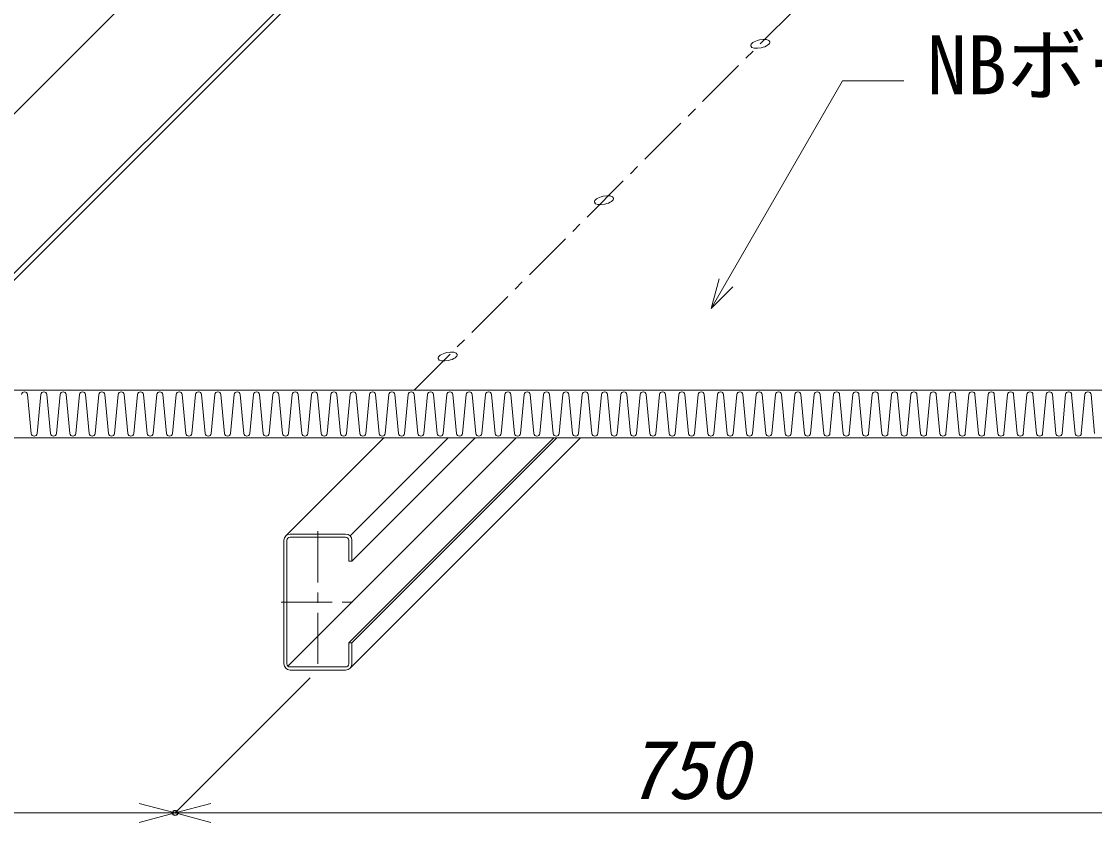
# Model space of a CAD drawing. Units: millimetres, scale not verified. Extents: x -840 to 840, y -594 to 594.
# Drawn here: x -373.2 to -162.8, y -1.4 to 155.6 of the extents above; entities that cross this region are included whole.
import ezdxf
from ezdxf.enums import TextEntityAlignment as Align

# ---------------------------------------------------------------- set-up
doc = ezdxf.new("R2010")
doc.units = ezdxf.units.MM
doc.header["$LTSCALE"] = 2
doc.header["$PDMODE"] = 32
doc.header["$PDSIZE"] = 1
doc.linetypes.add('CHAIN1', pattern=[8, 5, -1, 1, -1])
for name, color, linetype, lineweight in [('0-2_文字', 5, 'Continuous', 9), ('0-4_0', 7, 'Continuous', 9), ('0-6_寸法線', 7, 'Continuous', 9), ('0-7_鋼材(C型・H鋼ｅｔｃ)', 7, 'Continuous', 9), ('0-8_中心線', 2, 'CHAIN1', 9), ('0-9_断熱材', 4, 'Continuous', 9), ('0-B_部材(ﾋﾞｽ類)', 7, 'Continuous', 9), ('0-C_IBｼｰﾄ', 7, 'Continuous', 9)]:
    doc.layers.add(name, color=color, linetype=linetype, lineweight=lineweight)
doc.layers.add('1-1_Defpoints', color=7, linetype='Continuous')
doc.styles.add('ＭＳ ゴシック', font='')
doc.styles.get('ＭＳ ゴシック').set_extended_font_data('MS Gothic')

# ---------------------------------------------------------------- blocks, each defined once
blk = doc.blocks.new('_Open30')
at = {"layer": '0-4_0'}
blk.add_line((0, 0), (-2, 0), dxfattribs=at)
blk.add_lwpolyline([(-2, 0.5359), (0, 0), (-2, -0.5359)], dxfattribs=at)

msp = doc.modelspace()

# ---------------------------------------------------------------- linework, layer by layer
at = {"layer": '0-6_寸法線'}
for p, q in [((-403.111, 109.019), (-294.059, 218.07)), ((-237.992, 99.329), (-212.25, 143.917)), ((-212.25, 143.917), (-200.25, 143.917)), ((-316.61, 26.953), (-343.11, 0.453)), ((-316.61, 26.953), (-343.11, 0.453)), ((-542.777, 0.453), (-350.11, 0.453)), ((-336.11, 0.453), (-150.11, 0.453))]:
    msp.add_line(p, q, dxfattribs=at)
msp.add_lwpolyline([(-233.749, 103.572), (-237.992, 99.329), (-236.439, 105.125)], dxfattribs=at)
at = {"layer": '0-7_鋼材(C型・H鋼ｅｔｃ)'}
for p, q in [((-321.417, 54.76), (-302.202, 73.976)), ((-320.984, 29.246), (-276.254, 73.976)), ((-309.057, 33.786), (-268.867, 73.976)), ((-308.803, 54.76), (-289.587, 73.976)), ((-308.803, 28.812), (-263.639, 73.976)), ((-308.443, 33.786), (-268.254, 73.976)), ((-308.443, 49.786), (-284.254, 73.976)), ((-309.67, 55.12), (-320.55, 55.12)), ((-321.777, 53.893), (-321.777, 29.68)), ((-321.163, 29.68), (-321.163, 53.893)), ((-320.55, 54.506), (-309.67, 54.506)), ((-309.67, 29.066), (-320.55, 29.066)), ((-320.55, 28.453), (-309.67, 28.453))]:
    msp.add_line(p, q, dxfattribs=at)
for points in [[(-309.057, 53.893), (-309.057, 49.786), (-308.443, 49.786), (-308.443, 53.893)], [(-308.443, 29.68), (-308.443, 33.786), (-309.057, 33.786), (-309.057, 29.68)]]:
    msp.add_lwpolyline(points, dxfattribs=at)
for centre, radius, start, end in [((-320.55, 53.893), 1.227, 90, 180), ((-309.67, 53.893), 1.227, 0, 90), ((-320.55, 53.893), 0.613, 90, 180), ((-309.67, 53.893), 0.613, 0, 90), ((-320.55, 29.68), 1.227, 180, 270), ((-320.55, 29.68), 0.613, 180, 270), ((-309.67, 29.68), 1.227, 270, 0), ((-309.67, 29.68), 0.613, 270, 0)]:
    msp.add_arc(centre, radius, start, end, dxfattribs=at)
at = {"layer": '0-8_中心線'}
for p, q in [((-296.254, 83.309), (-51.124, 328.439)), ((-315.11, 55.653), (-315.11, 27.92)), ((-322.31, 41.786), (-307.91, 41.786))]:
    msp.add_line(p, q, dxfattribs=at)
at = {"layer": '0-9_断熱材', "color": 7}
for p, q in [((-502.254, 83.309), (-56.254, 83.309)), ((-502.254, 73.976), (-56.254, 73.976))]:
    msp.add_line(p, q, dxfattribs=at)
at = {"layer": '0-9_断熱材'}
for p, q in [((-372.015, 82.438), (-371.322, 74.847)), ((-369.426, 82.438), (-370.12, 74.847)), ((-368.224, 82.438), (-367.531, 74.847)), ((-365.636, 82.438), (-366.329, 74.847)), ((-364.434, 82.438), (-363.74, 74.847)), ((-361.845, 82.438), (-362.539, 74.847)), ((-360.643, 82.438), (-359.95, 74.847)), ((-358.055, 82.438), (-358.748, 74.847)), ((-356.853, 82.438), (-356.159, 74.847)), ((-354.264, 82.438), (-354.957, 74.847)), ((-353.062, 82.438), (-352.369, 74.847)), ((-350.473, 82.438), (-351.167, 74.847)), ((-349.271, 82.438), (-348.578, 74.847)), ((-346.683, 82.438), (-347.376, 74.847)), ((-345.481, 82.438), (-344.787, 74.847)), ((-342.892, 82.438), (-343.586, 74.847)), ((-341.69, 82.438), (-340.997, 74.847)), ((-339.102, 82.438), (-339.795, 74.847)), ((-337.9, 82.438), (-337.206, 74.847)), ((-335.311, 82.438), (-336.004, 74.847)), ((-334.109, 82.438), (-333.416, 74.847)), ((-331.52, 82.438), (-332.214, 74.847)), ((-330.319, 82.438), (-329.625, 74.847)), ((-327.73, 82.438), (-328.423, 74.847)), ((-326.528, 82.438), (-325.834, 74.847)), ((-323.939, 82.438), (-324.633, 74.847)), ((-322.737, 82.438), (-322.044, 74.847)), ((-320.149, 82.438), (-320.842, 74.847)), ((-318.947, 82.438), (-318.253, 74.847)), ((-316.358, 82.438), (-317.051, 74.847)), ((-315.156, 82.438), (-314.463, 74.847)), ((-312.567, 82.438), (-313.261, 74.847)), ((-311.366, 82.438), (-310.672, 74.847)), ((-308.777, 82.438), (-309.47, 74.847)), ((-307.575, 82.438), (-306.881, 74.847)), ((-304.986, 82.438), (-305.68, 74.847)), ((-303.784, 82.438), (-303.091, 74.847)), ((-301.196, 82.438), (-301.889, 74.847)), ((-299.994, 82.438), (-299.3, 74.847)), ((-297.405, 82.438), (-298.098, 74.847)), ((-296.203, 82.438), (-295.51, 74.847)), ((-293.614, 82.438), (-294.308, 74.847)), ((-292.413, 82.438), (-291.719, 74.847)), ((-289.824, 82.438), (-290.517, 74.847)), ((-288.622, 82.438), (-287.928, 74.847)), ((-286.033, 82.438), (-286.727, 74.847)), ((-284.831, 82.438), (-284.138, 74.847)), ((-282.243, 82.438), (-282.936, 74.847)), ((-281.041, 82.438), (-280.347, 74.847)), ((-278.452, 82.438), (-279.145, 74.847)), ((-277.25, 82.438), (-276.557, 74.847)), ((-274.661, 82.438), (-275.355, 74.847)), ((-273.46, 82.438), (-272.766, 74.847)), ((-270.871, 82.438), (-271.564, 74.847)), ((-269.669, 82.438), (-268.976, 74.847)), ((-267.08, 82.438), (-267.774, 74.847)), ((-265.878, 82.438), (-265.185, 74.847)), ((-263.29, 82.438), (-263.983, 74.847)), ((-262.088, 82.438), (-261.394, 74.847)), ((-259.499, 82.438), (-260.192, 74.847)), ((-258.297, 82.438), (-257.604, 74.847)), ((-255.708, 82.438), (-256.402, 74.847)), ((-254.507, 82.438), (-253.813, 74.847)), ((-251.918, 82.438), (-252.611, 74.847)), ((-250.716, 82.438), (-250.023, 74.847)), ((-248.127, 82.438), (-248.821, 74.847)), ((-246.925, 82.438), (-246.232, 74.847)), ((-244.337, 82.438), (-245.03, 74.847)), ((-243.135, 82.438), (-242.441, 74.847)), ((-240.546, 82.438), (-241.24, 74.847)), ((-239.344, 82.438), (-238.651, 74.847)), ((-236.755, 82.438), (-237.449, 74.847)), ((-235.554, 82.438), (-234.86, 74.847)), ((-232.965, 82.438), (-233.658, 74.847)), ((-231.763, 82.438), (-231.07, 74.847)), ((-229.174, 82.438), (-229.868, 74.847)), ((-227.972, 82.438), (-227.279, 74.847)), ((-225.384, 82.438), (-226.077, 74.847)), ((-224.182, 82.438), (-223.488, 74.847)), ((-221.593, 82.438), (-222.287, 74.847)), ((-220.391, 82.438), (-219.698, 74.847)), ((-217.802, 82.438), (-218.496, 74.847)), ((-216.601, 82.438), (-215.907, 74.847)), ((-214.012, 82.438), (-214.705, 74.847)), ((-212.81, 82.438), (-212.117, 74.847)), ((-210.221, 82.438), (-210.915, 74.847)), ((-209.019, 82.438), (-208.326, 74.847)), ((-206.431, 82.438), (-207.124, 74.847)), ((-205.229, 82.438), (-204.535, 74.847)), ((-202.64, 82.438), (-203.334, 74.847)), ((-201.438, 82.438), (-200.745, 74.847)), ((-198.849, 82.438), (-199.543, 74.847)), ((-197.648, 82.438), (-196.954, 74.847)), ((-195.059, 82.438), (-195.752, 74.847)), ((-193.857, 82.438), (-193.164, 74.847)), ((-191.268, 82.438), (-191.962, 74.847)), ((-190.066, 82.438), (-189.373, 74.847)), ((-187.478, 82.438), (-188.171, 74.847)), ((-186.276, 82.438), (-185.582, 74.847)), ((-183.687, 82.438), (-184.381, 74.847)), ((-182.485, 82.438), (-181.792, 74.847)), ((-179.897, 82.438), (-180.59, 74.847)), ((-178.695, 82.438), (-178.001, 74.847)), ((-176.106, 82.438), (-176.799, 74.847)), ((-174.904, 82.438), (-174.211, 74.847)), ((-172.315, 82.438), (-173.009, 74.847)), ((-171.113, 82.438), (-170.42, 74.847)), ((-168.525, 82.438), (-169.218, 74.847)), ((-167.323, 82.438), (-166.629, 74.847)), ((-164.734, 82.438), (-165.428, 74.847)), ((-163.532, 82.438), (-162.839, 74.847))]:
    msp.add_line(p, q, dxfattribs=at)
for centre, start, end in [((-372.616, 82.382), 5.35135, 174.64865), ((-368.825, 82.382), 5.35135, 174.64865), ((-365.035, 82.382), 5.35135, 174.64865), ((-361.244, 82.382), 5.35135, 174.64865), ((-357.454, 82.382), 5.35135, 174.64865), ((-353.663, 82.382), 5.35135, 174.64865), ((-349.872, 82.382), 5.35135, 174.64865), ((-346.082, 82.382), 5.35135, 174.64865), ((-342.291, 82.382), 5.35135, 174.64865), ((-338.501, 82.382), 5.35135, 174.64865), ((-334.71, 82.382), 5.35135, 174.64865), ((-330.919, 82.382), 5.35135, 174.64865), ((-327.129, 82.382), 5.35135, 174.64865), ((-323.338, 82.382), 5.35135, 174.64865), ((-319.548, 82.382), 5.35135, 174.64865), ((-315.757, 82.382), 5.35135, 174.64865), ((-311.966, 82.382), 5.35135, 174.64865), ((-308.176, 82.382), 5.35135, 174.64865), ((-304.385, 82.382), 5.35135, 174.64865), ((-300.595, 82.382), 5.35135, 174.64865), ((-296.804, 82.382), 5.35135, 174.64865), ((-293.013, 82.382), 5.35135, 174.64865), ((-289.223, 82.382), 5.35135, 174.64865), ((-285.432, 82.382), 5.35135, 174.64865), ((-281.642, 82.382), 5.35135, 174.64865), ((-277.851, 82.382), 5.35135, 174.64865), ((-274.06, 82.382), 5.35135, 174.64865), ((-270.27, 82.382), 5.35135, 174.64865), ((-266.479, 82.382), 5.35135, 174.64865), ((-262.689, 82.382), 5.35135, 174.64865), ((-258.898, 82.382), 5.35135, 174.64865), ((-255.108, 82.382), 5.35135, 174.64865), ((-251.317, 82.382), 5.35135, 174.64865), ((-247.526, 82.382), 5.35135, 174.64865), ((-243.736, 82.382), 5.35135, 174.64865), ((-239.945, 82.382), 5.35135, 174.64865), ((-236.155, 82.382), 5.35135, 174.64865), ((-232.364, 82.382), 5.35135, 174.64865), ((-228.573, 82.382), 5.35135, 174.64865), ((-224.783, 82.382), 5.35135, 174.64865), ((-220.992, 82.382), 5.35135, 174.64865), ((-217.202, 82.382), 5.35135, 174.64865), ((-213.411, 82.382), 5.35135, 174.64865), ((-209.62, 82.382), 5.35135, 174.64865), ((-205.83, 82.382), 5.35135, 174.64865), ((-202.039, 82.382), 5.35135, 174.64865), ((-198.249, 82.382), 5.35135, 174.64865), ((-194.458, 82.382), 5.35135, 174.64865), ((-190.667, 82.382), 5.35135, 174.64865), ((-186.877, 82.382), 5.35135, 174.64865), ((-183.086, 82.382), 5.35135, 174.64865), ((-179.296, 82.382), 5.35135, 174.64865), ((-175.505, 82.382), 5.35135, 174.64865), ((-171.714, 82.382), 5.35135, 174.64865), ((-167.924, 82.382), 5.35135, 174.64865), ((-164.133, 82.382), 5.35135, 174.64865), ((-370.721, 74.903), 185.35135, 354.64865), ((-366.93, 74.903), 185.35135, 354.64865), ((-363.139, 74.903), 185.35135, 354.64865), ((-359.349, 74.903), 185.35135, 354.64865), ((-355.558, 74.903), 185.35135, 354.64865), ((-351.768, 74.903), 185.35135, 354.64865), ((-347.977, 74.903), 185.35135, 354.64865), ((-344.187, 74.903), 185.35135, 354.64865), ((-340.396, 74.903), 185.35135, 354.64865), ((-336.605, 74.903), 185.35135, 354.64865), ((-332.815, 74.903), 185.35135, 354.64865), ((-329.024, 74.903), 185.35135, 354.64865), ((-325.234, 74.903), 185.35135, 354.64865), ((-321.443, 74.903), 185.35135, 354.64865), ((-317.652, 74.903), 185.35135, 354.64865), ((-313.862, 74.903), 185.35135, 354.64865), ((-310.071, 74.903), 185.35135, 354.64865), ((-306.281, 74.903), 185.35135, 354.64865), ((-302.49, 74.903), 185.35135, 354.64865), ((-298.699, 74.903), 185.35135, 354.64865), ((-294.909, 74.903), 185.35135, 354.64865), ((-291.118, 74.903), 185.35135, 354.64865), ((-287.328, 74.903), 185.35135, 354.64865), ((-283.537, 74.903), 185.35135, 354.64865), ((-279.746, 74.903), 185.35135, 354.64865), ((-275.956, 74.903), 185.35135, 354.64865), ((-272.165, 74.903), 185.35135, 354.64865), ((-268.375, 74.903), 185.35135, 354.64865), ((-264.584, 74.903), 185.35135, 354.64865), ((-260.793, 74.903), 185.35135, 354.64865), ((-257.003, 74.903), 185.35135, 354.64865), ((-253.212, 74.903), 185.35135, 354.64865), ((-249.422, 74.903), 185.35135, 354.64865), ((-245.631, 74.903), 185.35135, 354.64865), ((-241.84, 74.903), 185.35135, 354.64865), ((-238.05, 74.903), 185.35135, 354.64865), ((-234.259, 74.903), 185.35135, 354.64865), ((-230.469, 74.903), 185.35135, 354.64865), ((-226.678, 74.903), 185.35135, 354.64865), ((-222.887, 74.903), 185.35135, 354.64865), ((-219.097, 74.903), 185.35135, 354.64865), ((-215.306, 74.903), 185.35135, 354.64865), ((-211.516, 74.903), 185.35135, 354.64865), ((-207.725, 74.903), 185.35135, 354.64865), ((-203.934, 74.903), 185.35135, 354.64865), ((-200.144, 74.903), 185.35135, 354.64865), ((-196.353, 74.903), 185.35135, 354.64865), ((-192.563, 74.903), 185.35135, 354.64865), ((-188.772, 74.903), 185.35135, 354.64865), ((-184.981, 74.903), 185.35135, 354.64865), ((-181.191, 74.903), 185.35135, 354.64865), ((-177.4, 74.903), 185.35135, 354.64865), ((-173.61, 74.903), 185.35135, 354.64865), ((-169.819, 74.903), 185.35135, 354.64865), ((-166.028, 74.903), 185.35135, 354.64865)]:
    msp.add_arc(centre, 0.604, start, end, dxfattribs=at)
at = {"layer": '0-B_部材(ﾋﾞｽ類)'}
for centre in [(-228.372, 151.191), (-259.013, 120.55), (-289.654, 89.909)]:
    msp.add_ellipse(centre, major_axis=(-1.871, -0.415), ratio=0.414214, dxfattribs=at)
at = {"layer": '0-C_IBｼｰﾄ'}
for p, q in [((-376.827, 104.069), (-272.772, 208.124)), ((-376.827, 102.736), (-272.772, 206.791))]:
    msp.add_line(p, q, dxfattribs=at)
at = {"layer": '1-1_Defpoints'}
msp.add_point((-343.11, 0.453), dxfattribs=at)

# ---------------------------------------------------------------- block references
at = {"layer": '0-6_寸法線', "xscale": 3.5, "yscale": 3.5}
msp.add_blockref('_Open30', (-343.11, 0.453), dxfattribs=at)
at = {"layer": '0-6_寸法線', "xscale": 3.5, "yscale": 3.5, "rotation": 180}
msp.add_blockref('_Open30', (-343.11, 0.453), dxfattribs=at)

# ---------------------------------------------------------------- texts
at = {"layer": '0-2_文字', "color": 7, "style": 'ＭＳ ゴシック'}
msp.add_text('NBボード t=35×w=910', height=11.54, dxfattribs=at).set_placement((-195.709, 137.858), align=Align.BOTTOM_LEFT)
at = {"layer": '0-6_寸法線', "style": 'ＭＳ ゴシック', "oblique": 15}
msp.add_text('750', height=11.54, dxfattribs=at).set_placement((-254.504, -0.265), align=Align.BOTTOM_LEFT)

doc.saveas('drawing.dxf')
